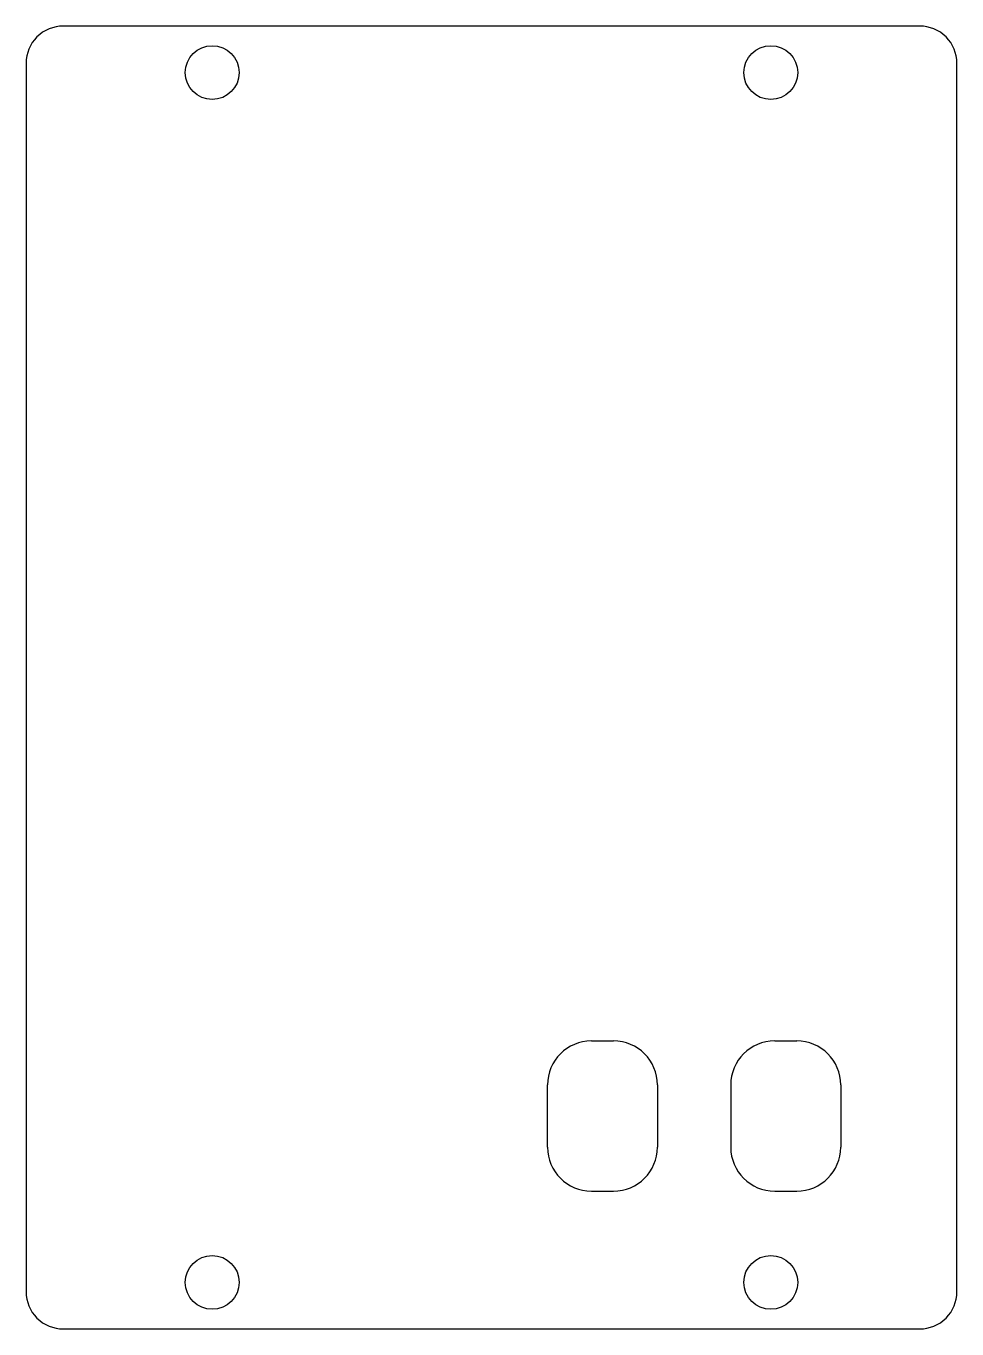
# Model space of a CAD drawing. Header units: inches. Extents: x -1.25 to 1.25, y -1.75 to 1.75.
import ezdxf

# ---------------------------------------------------------------- set-up
doc = ezdxf.new("R2010")
doc.units = ezdxf.units.IN
doc.header["$MEASUREMENT"] = 0

msp = doc.modelspace()

# ---------------------------------------------------------------- linework, layer by layer
at = {"linetype": 'Continuous'}
for p, q in [((0.2685, -0.9763), (0.3276, -0.9763)), ((0.7606, -0.9763), (0.8197, -0.9763))]:
    msp.add_line(p, q, dxfattribs=at)
for p, q in [((0.1504, -1.2618), (0.1504, -1.0944)), ((0.4457, -1.0944), (0.4457, -1.2618)), ((0.6425, -1.0944), (0.6425, -1.2618)), ((0.9378, -1.0944), (0.9378, -1.2618)), ((0.2685, -1.38), (0.3276, -1.38)), ((0.7606, -1.38), (0.8197, -1.38))]:
    msp.add_line(p, q)
msp.add_lwpolyline([(-1.25, -1.65, 0.414214), (-1.15, -1.75), (1.15, -1.75, 0.414214), (1.25, -1.65), (1.25, 1.65, 0.414214), (1.15, 1.75), (-1.15, 1.75, 0.414214), (-1.25, 1.65)], format="xyb", close=True)
for centre in [(-0.75, 1.625), (0.75, 1.625), (-0.75, -1.625), (0.75, -1.625)]:
    msp.add_circle(centre, 0.0723)
for centre, start, end in [((0.2685, -1.0944), 90, 180), ((0.3276, -1.0944), 0, 90), ((0.7606, -1.0944), 90, 180), ((0.8197, -1.0944), 0, 90), ((0.2685, -1.2618), 180, 270), ((0.3276, -1.2618), -90, 0), ((0.7606, -1.2618), 180, 270), ((0.8197, -1.2618), -90, 0)]:
    msp.add_arc(centre, 0.1181, start, end)

doc.saveas('drawing.dxf')
